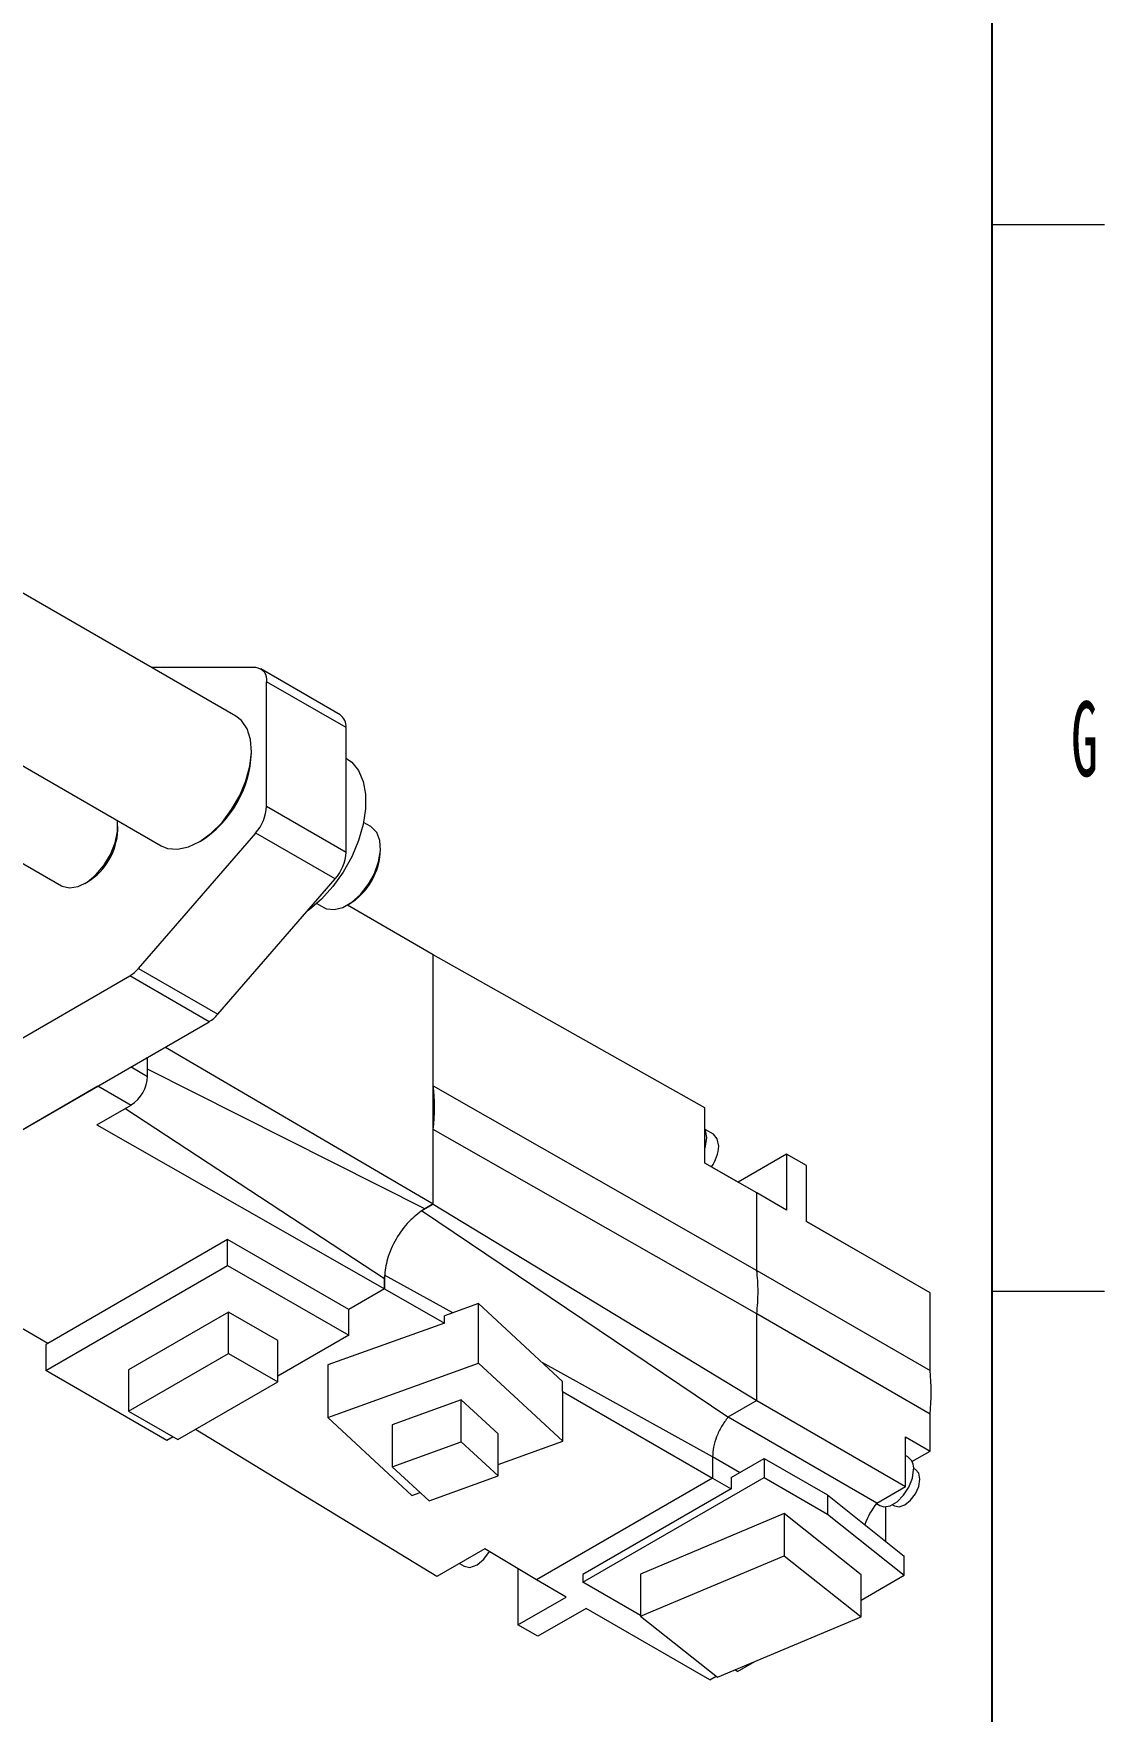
# Model space of a CAD drawing. Header units: millimetres. Extents: x 19 to 1665, y -46 to 1184.
# Drawn here: x 1549.5 to 1664, y 318.3 to 497.6 of the extents above; entities that cross this region are included whole.
import ezdxf

# ---------------------------------------------------------------- set-up
doc = ezdxf.new("R2010")
doc.units = ezdxf.units.MM
doc.header["$LTSCALE"] = 4
doc.layers.add('12', color=4, linetype='Continuous')
doc.styles.add('SLDTEXTSTYLE5', font='TXT', dxfattribs={"width": 0.525})

# ---------------------------------------------------------------- blocks, each defined once
blk = doc.blocks.new('블록12')
blk.add_line((1651.99, 21.2), (1651.99, 1161.2))
at = {"color": 7, "linetype": 'Continuous', "lineweight": 18}
for p, q in [((1651.99, 477.2), (1663.99, 477.2)), ((1651.99, 363.2), (1663.99, 363.2))]:
    blk.add_line(p, q, dxfattribs=at)

msp = doc.modelspace()

# ---------------------------------------------------------------- linework, layer by layer
at = {"color": 7, "linetype": 'Continuous', "lineweight": 18}
for p, q in [((1571.14, 424.65), (1543.66, 440.51)), ((1573.25, 429.84), (1562.13, 429.85)), ((1582.29, 424.81), (1573.8, 429.7)), ((1574.42, 415.03), (1574.42, 428.33)), ((1582.91, 423.43), (1574.42, 428.33)), ((1539.2, 424.61), (1563.14, 410.79)), ((1582.91, 410.13), (1582.91, 423.43)), ((1572.8, 420.74), (1572.8, 420.98)), ((1582.96, 420.13), (1582.91, 420.16)), ((1530.18, 419.4), (1552.48, 406.53)), ((1574.42, 415.03), (1582.91, 410.13)), ((1558.51, 412.49), (1558.51, 412.9)), ((1585.55, 412.86), (1584.79, 413.3)), ((1560.73, 397.7), (1573.25, 412.16)), ((1567.14, 411.19), (1567.35, 411.31)), ((1581.73, 407.26), (1573.25, 412.16)), ((1569.21, 392.8), (1581.73, 407.26)), ((1554.98, 406.78), (1555.33, 406.98)), ((1579.79, 404.64), (1580.55, 404.2)), ((1592.24, 399.15), (1583.05, 404.45)), ((1592.24, 385.15), (1592.24, 399.15)), ((1621.27, 382.8), (1592.24, 399.15)), ((1533.6, 381.78), (1559.78, 396.89)), ((1568.26, 392), (1559.78, 396.89)), ((1560.73, 397.7), (1569.21, 392.8)), ((1519.77, 364), (1568.26, 392)), ((1563.59, 389.3), (1592.24, 372.53)), ((1561.69, 386.16), (1561.69, 388.2)), ((1559.93, 387.18), (1561.69, 386.16)), ((1591.32, 372), (1561.69, 386.92)), ((1529.87, 369.83), (1556.39, 385.14)), ((1556.39, 385.14), (1559.93, 383.1)), ((1592.24, 380.49), (1592.24, 385.15)), ((1592.24, 385.15), (1626.82, 365.43)), ((1556.25, 380.98), (1559.93, 383.1)), ((1587.01, 364.53), (1559.27, 382.72)), ((1621.27, 376.88), (1621.27, 382.8)), ((1556.25, 380.98), (1587.01, 363.47)), ((1592.24, 372.53), (1592.24, 380.49)), ((1626.82, 360.77), (1592.24, 380.49)), ((1622.18, 379.98), (1621.3, 380.48)), ((1626.82, 373.72), (1621.27, 376.88)), ((1630, 377.84), (1624.84, 374.86)), ((1630, 377.84), (1630, 371.88)), ((1632.12, 376.62), (1630, 377.84)), ((1632.12, 370.65), (1632.12, 376.62)), ((1621.99, 376.5), (1624.84, 374.86)), ((1624.84, 374.86), (1624.84, 374.85)), ((1626.82, 365.43), (1626.82, 373.72)), ((1630, 371.88), (1626.82, 373.72)), ((1623.74, 349.73), (1590.97, 371.79)), ((1591.15, 371.89), (1592.24, 372.52)), ((1591.32, 372), (1591.15, 371.89)), ((1592.24, 372.53), (1591.32, 372)), ((1592.24, 372.52), (1592.24, 372.53)), ((1592.24, 372.52), (1626.82, 351.51)), ((1551.02, 357.63), (1529.87, 369.83)), ((1632.12, 370.66), (1637.57, 367.51)), ((1645.34, 363.02), (1632.12, 370.65)), ((1570.25, 368.73), (1551.02, 357.63)), ((1583.19, 361.26), (1570.25, 368.73)), ((1570.25, 365.96), (1570.25, 368.73)), ((1550.8, 354.73), (1570.25, 365.96)), ((1570.25, 365.96), (1583.19, 358.49)), ((1637.57, 367.51), (1637.57, 367.51)), ((1594.32, 360.89), (1587.01, 364.93)), ((1587.01, 364.73), (1587.01, 364.53)), ((1587.01, 363.47), (1587.01, 364.73)), ((1587.01, 364.53), (1587.01, 363.47)), ((1626.82, 365.43), (1645.34, 354.74)), ((1587.01, 363.47), (1583.19, 361.26)), ((1587.01, 363.47), (1593.43, 359.77)), ((1587.01, 363.47), (1587.01, 363.47)), ((1645.34, 354.74), (1645.34, 363.02)), ((1570.34, 360.97), (1559.66, 354.8)), ((1575.61, 357.92), (1570.34, 360.97)), ((1570.34, 356.56), (1570.34, 360.97)), ((1583.19, 358.49), (1583.19, 361.26)), ((1597.07, 361.88), (1593.43, 360.57)), ((1593.43, 359.77), (1593.43, 360.57)), ((1597.07, 355.51), (1597.07, 361.88)), ((1597.07, 361.88), (1606.06, 353.57)), ((1626.82, 351.51), (1626.82, 360.77)), ((1645.34, 350.07), (1626.82, 360.77)), ((1593.43, 359.77), (1580.95, 355.32)), ((1551.02, 357.63), (1550.8, 357.51)), ((1550.8, 357.51), (1550.8, 354.73)), ((1583.19, 358.49), (1575.61, 354.11)), ((1575.61, 353.52), (1575.61, 357.92)), ((1559.66, 350.39), (1570.34, 356.56)), ((1570.34, 356.56), (1575.61, 353.52)), ((1580.95, 349.7), (1597.07, 355.51)), ((1580.95, 355.32), (1580.95, 349.7)), ((1597.07, 355.51), (1606.07, 347.19)), ((1622.09, 345.5), (1603.87, 355.59)), ((1563.74, 347.26), (1550.8, 354.73)), ((1559.66, 354.8), (1559.66, 350.39)), ((1564.93, 347.35), (1575.61, 353.52)), ((1606.06, 352.47), (1606.06, 353.57)), ((1595.23, 351.6), (1587.85, 348.94)), ((1599.18, 347.95), (1595.23, 351.6)), ((1595.23, 347.11), (1595.23, 351.6)), ((1606.06, 352.47), (1622.09, 343.22)), ((1606.07, 352.46), (1606.06, 352.47)), ((1606.07, 347.19), (1606.07, 352.46)), ((1626.82, 351.51), (1623.74, 349.73)), ((1626.82, 351.51), (1626.82, 351.51)), ((1626.82, 351.51), (1642.73, 342.32)), ((1559.66, 350.39), (1564.93, 347.35)), ((1580.95, 349.7), (1589.96, 341.38)), ((1639.66, 340.55), (1623.75, 349.73)), ((1645.34, 346.12), (1645.34, 350.07)), ((1592.63, 332.72), (1566.8, 348.43)), ((1587.85, 348.94), (1587.85, 344.45)), ((1599.18, 343.46), (1599.18, 347.95)), ((1564.42, 347.65), (1563.74, 347.26)), ((1587.85, 344.45), (1595.23, 347.11)), ((1595.23, 347.11), (1599.18, 343.46)), ((1599.18, 344.7), (1606.07, 347.19)), ((1642.73, 347.63), (1645.34, 346.12)), ((1642.73, 342.32), (1642.73, 347.63)), ((1643.41, 345), (1645.34, 346.12)), ((1587.85, 344.45), (1591.8, 340.8)), ((1622.09, 345.5), (1622.09, 343.22)), ((1624.98, 343.83), (1622.09, 345.5)), ((1624.07, 343.3), (1627.6, 345.34)), ((1627.6, 345.34), (1627.6, 343.3)), ((1627.6, 345.34), (1634.37, 341.43)), ((1642.96, 345.5), (1642.73, 345.63)), ((1591.8, 340.8), (1599.18, 343.46)), ((1622.09, 343.22), (1603.27, 332.36)), ((1608.22, 332.12), (1627.6, 343.3)), ((1622.09, 343.22), (1624.07, 342.08)), ((1624.07, 343.3), (1624.07, 342.08)), ((1627.6, 343.3), (1634.37, 339.39)), ((1643.79, 344.15), (1643.58, 344.27)), ((1589.96, 341.38), (1590.83, 341.69)), ((1624.07, 342.08), (1608.22, 332.93)), ((1634.37, 341.43), (1634.37, 339.39)), ((1634.37, 341.43), (1642.59, 334.9)), ((1639.66, 340.55), (1642.73, 342.32)), ((1629.75, 339.43), (1614.38, 332.98)), ((1637.98, 332.89), (1629.75, 339.43)), ((1629.75, 339.43), (1629.75, 334.93)), ((1634.37, 339.39), (1642.59, 332.86)), ((1639.61, 340.5), (1639.96, 340.3)), ((1640.61, 336.47), (1640.61, 340.16)), ((1641.33, 340.38), (1641.54, 340.25)), ((1597.76, 335.68), (1592.63, 332.72)), ((1603.27, 332.36), (1597.76, 335.68)), ((1595.03, 334.1), (1595.53, 333.82)), ((1601.29, 333.55), (1601.29, 327.54)), ((1614.38, 328.49), (1629.75, 334.93)), ((1629.75, 334.93), (1637.98, 328.4)), ((1642.59, 332.86), (1642.59, 334.9)), ((1606.45, 330.52), (1603.27, 332.36)), ((1608.22, 332.93), (1608.22, 332.12)), ((1614.38, 328.56), (1608.22, 332.12)), ((1614.38, 332.98), (1614.38, 328.49)), ((1637.98, 328.4), (1637.98, 332.89)), ((1637.98, 330.19), (1642.59, 332.86)), ((1601.29, 327.54), (1606.45, 330.52)), ((1608.57, 329.3), (1603.41, 326.32)), ((1621.8, 321.67), (1608.57, 329.3)), ((1614.38, 328.49), (1622.61, 321.95)), ((1622.61, 321.95), (1637.98, 328.4)), ((1603.41, 326.32), (1601.29, 327.54)), ((1624.77, 322.56), (1626.6, 323.62)), ((1621.8, 321.67), (1622.47, 322.06)), ((1624.77, 322.56), (1624.48, 322.73))]:
    msp.add_line(p, q, dxfattribs=at)
at = {"color": 7, "linetype": 'Continuous', "lineweight": 18, "flags": 128}
for points in [[(1563.14, 410.79), (1563.83, 410.51), (1564.9, 410.43), (1566.07, 410.69), (1567.29, 411.27), (1568.5, 412.16), (1569.65, 413.31), (1570.68, 414.67), (1571.54, 416.17), (1572.2, 417.74), (1572.63, 419.31), (1572.79, 420.8), (1572.69, 422.15), (1572.34, 423.3), (1571.74, 424.18), (1571.14, 424.65)], [(1582.96, 420.13), (1583.52, 419.73), (1584.24, 418.84), (1584.74, 417.69), (1585, 416.31), (1585, 414.76), (1584.74, 413.09), (1584.24, 411.36), (1583.52, 409.63), (1582.59, 407.98), (1581.49, 406.44), (1580.27, 405.09), (1578.96, 403.97), (1578.76, 403.82)], [(1552.48, 406.53), (1552.56, 406.48), (1553.35, 406.3), (1554.26, 406.45), (1555.22, 406.93), (1556.16, 407.7), (1557.01, 408.7), (1557.72, 409.87), (1558.22, 411.11), (1558.48, 412.33), (1558.48, 413.44), (1558.47, 413.48)], [(1580.55, 404.2), (1580.82, 404.08), (1581.64, 403.98), (1582.57, 404.21), (1583.53, 404.77), (1584.46, 405.6), (1585.28, 406.66), (1585.94, 407.85), (1586.38, 409.09), (1586.58, 410.29), (1586.51, 411.36), (1586.19, 412.23), (1585.63, 412.81), (1585.55, 412.86)], [(1621.48, 379.62), (1621.35, 380.37), (1621.27, 380.55)], [(1621.27, 378.44), (1621.35, 378.72), (1621.48, 379.62)], [(1622.75, 378.72), (1622.6, 379.49), (1622.18, 379.98), (1622.18, 379.98)], [(1639.96, 340.3), (1640.4, 340.16), (1641.09, 340.27), (1641.83, 340.7), (1642.52, 341.39), (1643.09, 342.26), (1643.45, 343.21), (1643.58, 344.12)], [(1641.54, 340.25), (1642.05, 340.15), (1642.66, 340.37), (1643.27, 340.86), (1643.79, 341.55), (1644.13, 342.35), (1644.25, 343.12)], [(1644.25, 343.12), (1644.13, 343.75), (1643.79, 344.15), (1643.79, 344.15)], [(1595.53, 333.82), (1596.16, 333.69), (1596.91, 333.95), (1597.65, 334.55), (1598.26, 335.37)]]:
    msp.add_lwpolyline(points, dxfattribs=at)
at = {"color": 7, "linetype": 'Continuous', "lineweight": 18}
for centre, radius, start, end in [((1573.15, 428.55), 1.3, 350.096, 85.4194), ((1581.41, 423.58), 1.5, 354.2397, 54.4482), ((1561.15, 421.17), 11.65, 302.1418, 357.8636), ((1569.78, 415.25), 4.64, 318.2723, 357.2509), ((1551.73, 412.73), 6.78, 302.0321, 357.9733), ((1578.27, 410.35), 4.64, 318.2723, 357.2509), ((1579.6, 410.53), 6.98, 300.6265, 359.3789), ((1557.83, 400.15), 3.79, 300.9133, 319.8084), ((1566.32, 395.25), 3.79, 300.9133, 319.8084), ((1557.86, 386.34), 3.84, 302.6055, 357.3945), ((1618.54, 378.92), 4.21, 325.0041, 357.2551), ((1626.2, 352.41), 19.28, 353.0523, 6.9477), ((1642.17, 344.31), 1.43, 352.4814, 56.2064), ((1645.72, 335.62), 7.82, 140.864, 160.2319)]:
    msp.add_arc(centre, radius, start, end, dxfattribs=at)
msp.add_ellipse((1577.86, 374.52), major_axis=(10.27, 17.78), ratio=0.577382, start_param=5.358155, end_param=5.637295, dxfattribs=at)
msp.add_open_spline([(1591.15, 371.89), (1590.63, 371.51), (1589.57, 370.71), (1588.2, 368.82), (1587.24, 366.69), (1587.09, 365.37), (1587.01, 364.73)], degree=3, knots=[0, 0, 0, 0, 0.241128, 0.5, 0.758872, 1, 1, 1, 1], dxfattribs=at)
for points in [[(1626.82, 360.77), (1626.89, 361.59), (1627.03, 363.22), (1626.89, 364.7), (1626.82, 365.43)], [(1623.74, 349.73), (1623.5, 349.41), (1623.02, 348.76), (1622.5, 347.66), (1622.15, 346.53), (1622.11, 345.85), (1622.09, 345.5)]]:
    msp.add_open_spline(points, degree=3, dxfattribs=at)

# ---------------------------------------------------------------- block references
at = {"color": 7, "linetype": 'Continuous'}
msp.add_blockref('블록12', (0, 0), dxfattribs=at)

# ---------------------------------------------------------------- texts
at = {"layer": '12', "insert": (1661.85, 426.24), "char_height": 8, "attachment_point": 2, "style": 'SLDTEXTSTYLE5'}
msp.add_mtext('G', dxfattribs=at)

doc.saveas('drawing.dxf')
